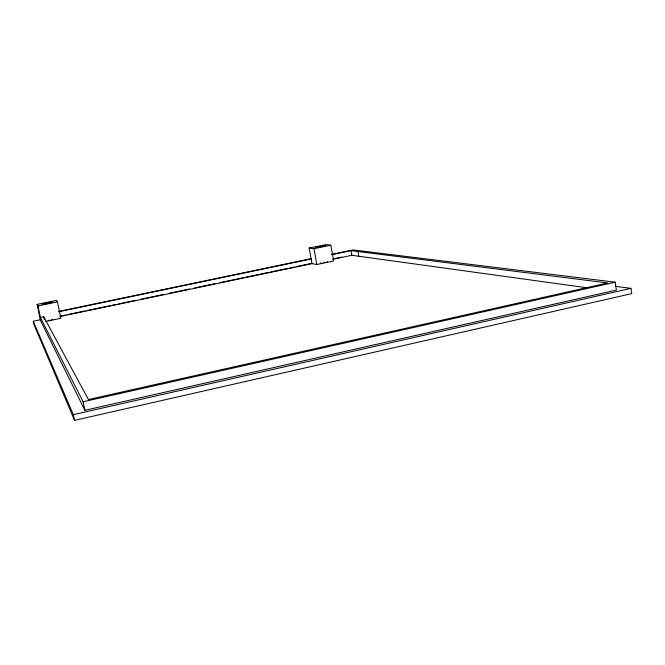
<?xml version="1.0" encoding="UTF-8"?>
<svg xmlns="http://www.w3.org/2000/svg" width="665" height="665" viewBox="0 0 665 665"><rect width="100%" height="100%" fill="white"/><g stroke="black" fill="none" stroke-linecap="round" stroke-linejoin="round"><path stroke-width="1" d="M325.085 245.742L315.7 247.48M315.651 247.405L325.077 245.668M41.38 319.549L33.25 321.253L33.932 324.478L74.538 420.371L631.75 293.622L630.952 288.352L615.532 286.349M84.887 410.297L83.108 401.768L39.368 315.451L40.39 320.297L84.887 410.297L616.397 290.073L615.192 282.193L353.049 249.907L331.735 254.363M33.25 321.253L73.341 414.644L630.952 288.352M83.108 401.768L615.192 282.193M331.793 254.662L351.004 250.647L607.677 282.949L88.428 399.549L43.732 316.748L40.382 317.446L37.947 305.917L37.124 304.387L56.334 300.414L57.448 301.877L60.881 318.286L45.777 321.461M60.681 316.041L65.752 314.977M67.78 314.553L85.029 310.937M87.057 310.505L91.113 309.657M93.142 309.233L110.39 305.609M112.418 305.185L116.483 304.337M118.511 303.913L135.751 300.289M140.83 299.225L164.164 294.337M169.234 293.273L189.525 289.017M194.596 287.953L214.886 283.689M219.965 282.625L234.163 279.649M236.191 279.225L243.299 277.737M245.327 277.305L268.66 272.417M270.688 271.985L287.937 268.369M289.965 267.945L294.021 267.097M296.05 266.665L310.256 263.689M333.589 258.793L341.702 257.089M59.717 316.582L312.001 263.648L316.831 264.52L333.655 260.979L330.804 245.219L325.775 244.629L309.15 248.07L312.001 263.648M332.633 259.317L351.835 255.285L587.278 287.812M37.947 305.917L57.448 301.877M309.15 248.07L313.947 248.71L330.804 245.219M58.653 311.42L311.428 258.61M58.703 311.735L311.145 258.976M43.732 316.748L44.355 319.699M37.124 304.387L39.518 315.742M73.341 414.644L74.538 420.371M313.947 248.71L316.831 264.52M351.004 250.647L351.835 255.285M357.961 251.52L358.809 256.249M42.194 304.213A5.121 0.441 -11.5 0 0 47.298 303.597A5.121 0.441 -11.5 0 0 52.211 302.168A5.121 0.441 -11.5 0 0 47.099 302.733A5.121 0.441 -11.5 0 0 42.178 304.163M52.726 319.524A5.112 0.507 -11.7 0 1 51.521 319.807M49.642 320.189A5.112 0.507 -11.7 0 1 48.163 320.43M327.446 261.686A4.805 0.466 -10.4 0 1 326.881 261.869M324.986 262.359A4.805 0.466 -10.4 0 1 323.539 262.65M321.361 263.007A4.805 0.466 -10.4 0 1 320.222 263.149"/></g></svg>
